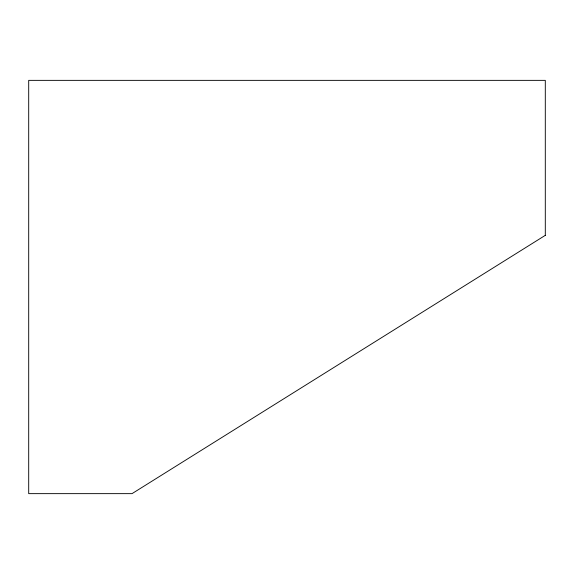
<?xml version="1.0" encoding="UTF-8"?>
<svg xmlns="http://www.w3.org/2000/svg" width="574" height="574" viewBox="0 0 574 574"><rect width="100%" height="100%" fill="white"/><g stroke="black" fill="none" stroke-linecap="round" stroke-linejoin="round"><path stroke-width="0.86" d="M545.3 235.34L132.02 493.64L28.7 493.64L28.7 80.36L545.3 80.36L545.3 235.34"/></g></svg>
